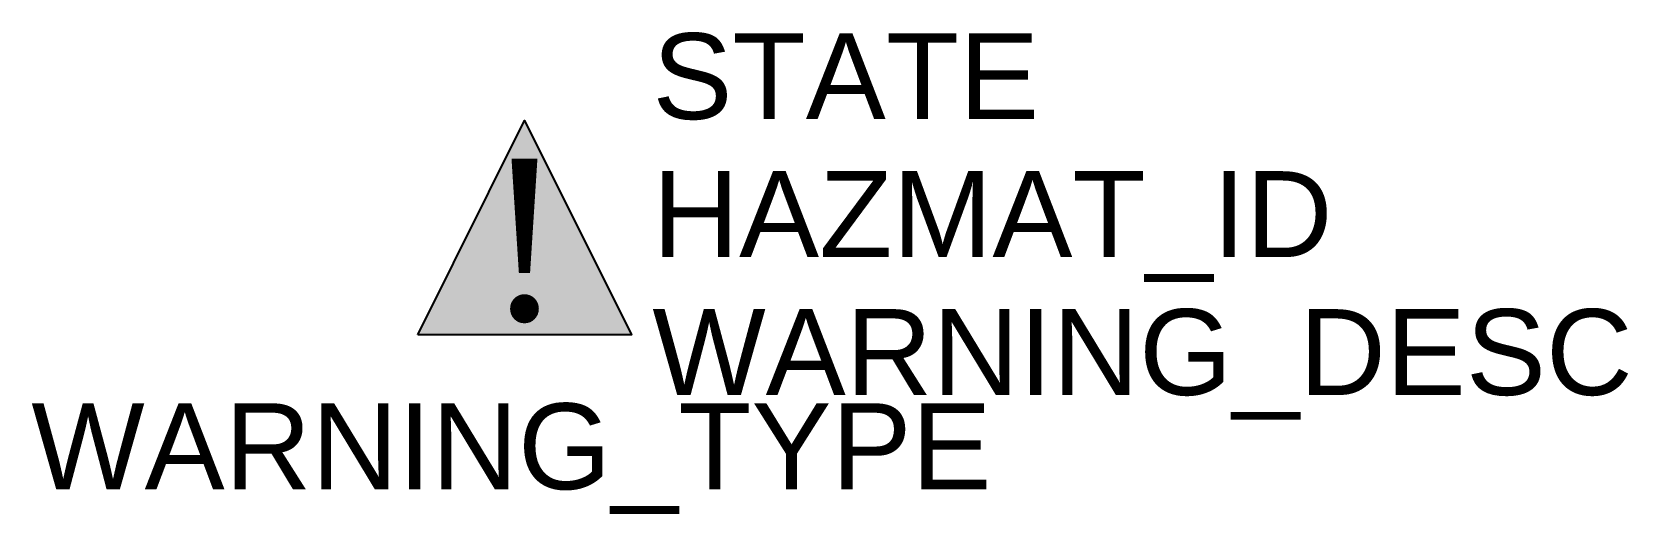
# Model space of a CAD drawing. Header units: metres. Extents: x -4.6 to 10.3, y -1.7 to 2.8.
import ezdxf
from ezdxf.enums import TextEntityAlignment as Align

# ---------------------------------------------------------------- set-up
doc = ezdxf.new("R2010")
doc.units = ezdxf.units.M
doc.layers.get('0').update_dxf_attribs({"color": 6})
doc.styles.add('iecNAME', font='times.ttf')
doc.styles.get("Standard").update_dxf_attribs({"font": 'arial.ttf'})

msp = doc.modelspace()

# ---------------------------------------------------------------- hatches: boundary and pattern name
h = msp.add_hatch(color=2)
h.dxf.hatch_style = 1
h.paths.add_polyline_path([(0.001, 1.995), (-0.994, -0.001), (0.997, -0.001)])

# ---------------------------------------------------------------- linework, layer by layer
at = {"color": 18, "true_color": 0x000000}
msp.add_lwpolyline([(-0.994, -0.001), (0.001, 1.995), (0.997, -0.001)], close=True, dxfattribs=at)

# ---------------------------------------------------------------- texts
at = {"color": 18, "true_color": 0x000000, "insert": (0.001, 0.872), "char_height": 1.5, "attachment_point": 5, "line_spacing_factor": 1.5, "style": 'iecNAME'}
msp.add_mtext_dynamic_manual_height_columns('!', width=1.5, gutter_width=4, heights=[0], dxfattribs=at)
at = {"color": 2, "flags": 1}
for tag, p, s in [('STATE', (1.191, 2.008), 'Inservice'), ('HAZMAT_ID', (1.191, 0.723), ''), ('WARNING_DESC', (1.191, -0.562), '')]:
    msp.add_attdef(tag, p, s, height=0.8, dxfattribs=at)
at = {"color": 2}
msp.add_attdef('WARNING_TYPE', text='', height=0.8, dxfattribs=at).set_placement((-0.121, -1.44), align=Align.CENTER)

doc.saveas('drawing.dxf')
